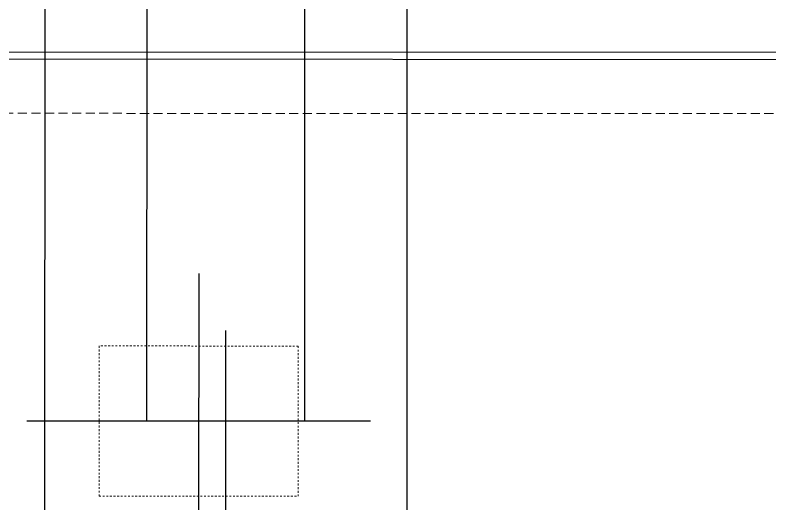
# Model space of a CAD drawing. Header units: millimetres. Extents: x 845401 to 948039, y 511594 to 550263.
# Drawn here: x 909394.16 to 909435.87, y 537246.77 to 537273.77 of the extents above; entities that cross this region are included whole.
import ezdxf

# ---------------------------------------------------------------- set-up
doc = ezdxf.new("R2010")
doc.units = ezdxf.units.MM
doc.linetypes.add('CENTER', pattern=[0])
doc.linetypes.add('DASHED', pattern=[0.75, 0.5, -0.25])
for name, color, linetype in [('00', 7, 'Continuous'), ('1轮廓实线层', 7, 'Continuous'), ('3中心线层', 1, 'CENTER'), ('4虚线层', 6, 'DASHED')]:
    doc.layers.add(name, color=color, linetype=linetype)
doc.layers.add('A-剖-0.10mm.......SECT-L01', color=255, linetype='Continuous', lineweight=18)
doc.layers.add('物流设备', color=7, linetype='Continuous', lineweight=5)

# ---------------------------------------------------------------- blocks, each defined once
blk = doc.blocks.new('*U100478')
at = {"color": 7, "linetype": 'Continuous', "lineweight": 25}
for p, q in [((-2968.195, 1671.518), (-2968.195, 1631.118)), ((-2962.554, 1642.018), (-2962.554, 1671.518)), ((-2953.836, 1642.018), (-2953.836, 1671.518)), ((-2948.195, 1631.118), (-2948.195, 1671.518)), ((-1886.942, 1662.02), (-3021.695, 1662.02)), ((-2962.554, 1642.018), (-2953.836, 1642.018))]:
    blk.add_line(p, q, dxfattribs=at)
at = {"layer": '1轮廓实线层'}
blk.add_line((-2869.695, 1662.02), (-3094.695, 1662.02), dxfattribs=at)
at = {"layer": '3中心线层'}
for p, q in [((-2956.695, 1650.17), (-2956.695, 1633.87)), ((-2958.195, 417.018), (-2958.195, 1647.018)), ((-2966.195, 1642.02), (-2947.195, 1642.02))]:
    blk.add_line(p, q, dxfattribs=at)
at = {"layer": '4虚线层', "linetype": 'DASHED', "lineweight": 18}
blk.add_line((-1886.942, 1659.02), (-3021.695, 1659.02), dxfattribs=at)
at = {"layer": '4虚线层', "linetype": 'DASHED', "lineweight": 18, "ltscale": 0.2}
blk.add_lwpolyline([(-2962.195, 1646.17), (-2951.195, 1646.17), (-2951.195, 1637.87), (-2962.195, 1637.87)], close=True, dxfattribs=at)
blk = doc.blocks.new('*U100569')
at = {"color": 2}
blk.add_lwpolyline([(0, 630), (7920.603, 630), (7920.603, 830), (0, 830)], close=True, dxfattribs=at)
at = {"color": 1}
blk.add_lwpolyline([(0, -630), (7920.603, -630), (7920.603, 630), (0, 630)], close=True, dxfattribs=at)
for tag, p in [('设备编号', (485.238, 55.288)), ('设备高度', (489.749, -155.563))]:
    blk.add_attdef(tag, p, '', height=100)
at = {"flags": 1}
blk.add_attdef('设备类型', (14421.904, -37.083), '', height=100, dxfattribs=at)
blk = doc.blocks.new('C线')
at = {"xscale": -1, "rotation": 359.9712527628268}
blk.add_blockref('*U100478', (988316.616, 474448.592, 12.688), dxfattribs=at)
at = {"layer": '物流设备', "color": 0}
blk.add_blockref('*U100569', (986088.08, 475479.516, 25.376), dxfattribs=at)
blk = doc.blocks.new('BC线平台')
at = {"layer": 'A-剖-0.10mm.......SECT-L01'}
h = blk.add_hatch(dxfattribs=at)
h.set_pattern_fill('CROSS', color=2, scale=50)
h.set_pattern_definition([(0, (691447.87, 341554.85), (317.5, 317.5), [158.75, -476.25]), (90, (691527.24, 341475.47), (-317.5, 317.5), [158.75, -476.25])])
h.paths.add_polyline_path([(786169.72, 367097.043), (791174.131, 367097.043), (791174.131, 370095.421), (786169.72, 370095.421)])

msp = doc.modelspace()

# ---------------------------------------------------------------- block references
at = {"layer": '00'}
for name, p in [('BC线平台', (120688.345, 168041.308, -0.976)), ('C线', (-81869.829, 61162.217))]:
    msp.add_blockref(name, p, dxfattribs=at)

doc.saveas('drawing.dxf')
